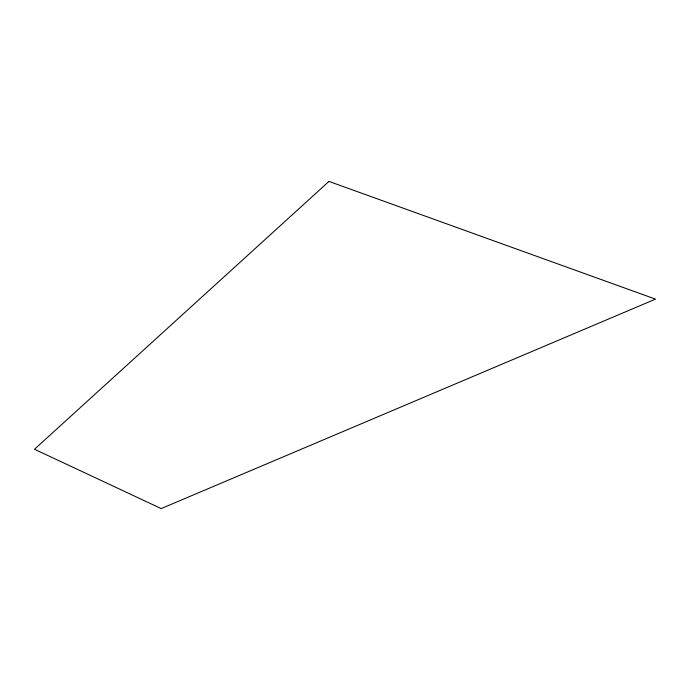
<?xml version="1.0" encoding="UTF-8"?>
<svg xmlns="http://www.w3.org/2000/svg" width="690" height="690" viewBox="0 0 690 690"><rect width="100%" height="100%" fill="white"/><g stroke="black" fill="none" stroke-linecap="round" stroke-linejoin="round"><path stroke-width="1.03" d="M328.966 181.418L34.5 449.259L161.193 508.582L655.5 299.124L328.966 181.418"/></g></svg>
